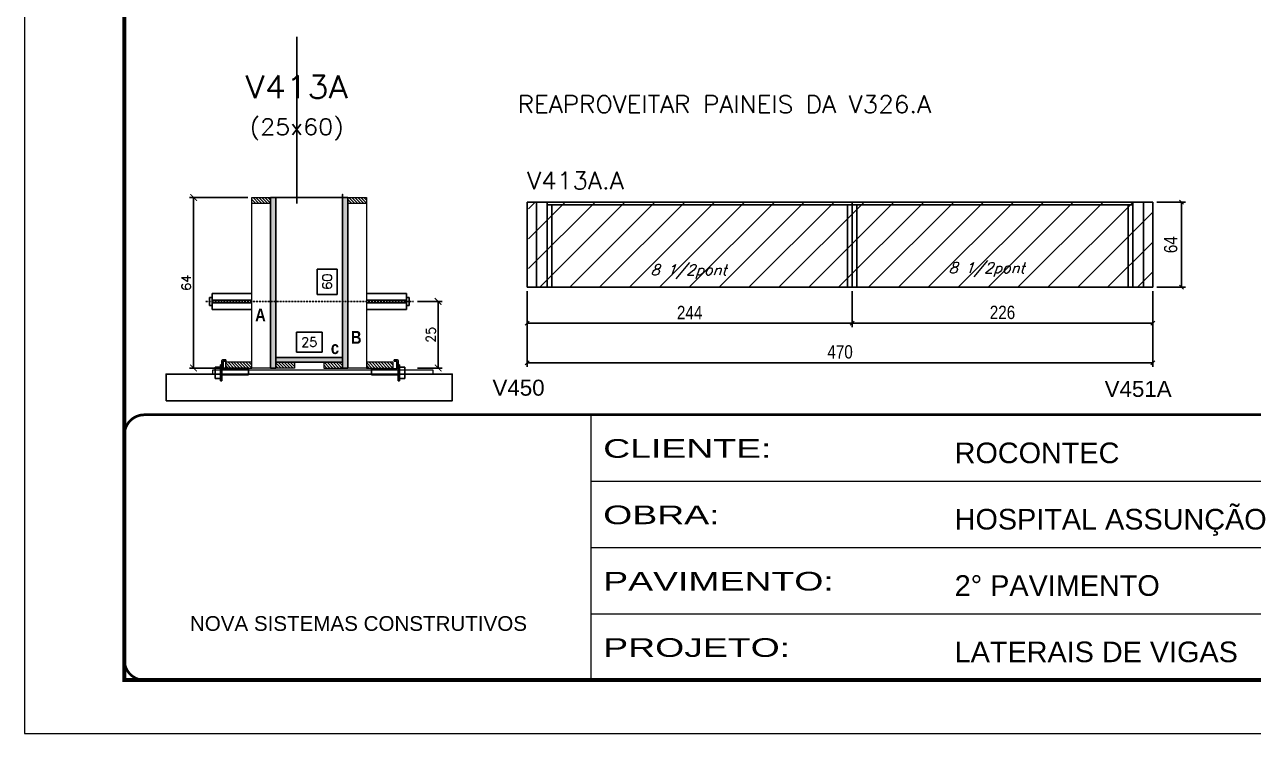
# Model space of a CAD drawing. Extents: x 137137 to 143418, y 10464 to 34486.
# Drawn here: x 140307 to 141230, y 18504 to 19037 of the extents above; entities that cross this region are included whole.
import ezdxf
from ezdxf.enums import TextEntityAlignment as Align

# ---------------------------------------------------------------- set-up
doc = ezdxf.new("R2010")
doc.units = 0
for name, pattern in [('CONTINUO', [0]), ('DASHED', [0.75, 0.5, -0.25]), ('HIDDEN', [0.375, 0.25, -0.125])]:
    doc.linetypes.add(name, pattern=pattern)
for name, color, linetype in [('5', 5, 'Continuous'), ('barrote', 251, 'Continuous'), ('COTA', 241, 'Continuous'), ('Cota Seção (2x)', 4, 'Continuous'), ('detalhes', 4, 'Continuous'), ('Painéis', 200, 'Continuous'), ('presilha', 1, 'Continuous'), ('Reaproveitamento', 251, 'Continuous'), ('SARR_2.2x7', 40, 'Continuous'), ('SARR_3.5x7', 81, 'Continuous'), ('TENSOR', 3, 'Continuous'), ('texto', 7, 'Continuous'), ('Texto de Titulo', 7, 'Continuous'), ('Texto Qtd Sarr', 242, 'Continuous')]:
    doc.layers.add(name, color=color, linetype=linetype)
for name, color, linetype, lineweight in [('CONCRETO', 251, 'Continuous', 25), ('Folhas', 255, 'Continuous', 9), ('Hachura', 251, 'Continuous', 9), ('Madeira', 126, 'Continuous', 18), ('SARRAFO DE PRESSAO', 251, 'DASHED', 9), ('SCO-___-LAJ', 2, 'Continuous', 0), ('Texto Seção', 7, 'Continuous', 15)]:
    doc.layers.add(name, color=color, linetype=linetype, lineweight=lineweight)
doc.styles.add('ARIAL', font='arial.ttf')
doc.styles.add('COTA TECNICA', font='techl___.ttf', dxfattribs={"height": 10})
doc.styles.add('REGUA-120', font='ROMANS.shx', dxfattribs={"height": 15})
doc.styles.add('Romans', font='romans.shx')
doc.styles.get("Standard").update_dxf_attribs({"font": 'arial.ttf'})
doc.styles.add('TECNICA', font='techb___.ttf', dxfattribs={"height": 10})
doc.styles.add('Tecnologia', font='')
doc.styles.get('Tecnologia').set_extended_font_data('Forgotten Futurist')
doc.dimstyles.new('Cota Seção (2x)', dxfattribs={"dimtxt": 7, "dimasz": 5, "dimexe": 3, "dimexo": 3, "dimgap": 2, "dimtad": 3, "dimdec": 1, "dimlfac": 0.5, "dimzin": 12, "dimdsep": 46, "dimtxsty": 'Romans', "dimblk": 'ARCHTICK', "dimcen": 0, "dimclrd": 4, "dimclre": 4, "dimclrt": 1, "dimadec": 1, "dimazin": 3, "dimtfac": 1, "dimtdec": 1, "dimtmove": 0, "dimatfit": 3, "dimldrblk": 'OBLIQUE', "dimfxl": 1, "dimtolj": 1, "dimtzin": 12, "dimarcsym": 0})
doc.dimstyles.new('Cota Seção interna', dxfattribs={"dimtxt": 7, "dimasz": 6, "dimexe": 0.18, "dimexo": 2, "dimgap": -4, "dimtad": 3, "dimdec": 1, "dimlfac": 0.5, "dimzin": 12, "dimdsep": 46, "dimtxsty": 'Romans', "dimblk": 'ARCHTICK', "dimcen": 0.09, "dimse1": 1, "dimse2": 1, "dimsd1": 1, "dimsd2": 1, "dimclrd": 180, "dimclre": 5, "dimclrt": 1, "dimadec": 0, "dimazin": 3, "dimtfac": 1, "dimtdec": 1, "dimtofl": 0, "dimtmove": 0, "dimatfit": 3, "dimldrblk": 'ARCHTICK', "dimfxl": 1, "dimtolj": 1, "dimtzin": 0, "dimarcsym": 0})
doc.dimstyles.new('PAINEL', dxfattribs={"dimtxt": 10, "dimasz": 3, "dimexe": 3, "dimexo": 3, "dimgap": 3, "dimtad": 1, "dimdec": 1, "dimzin": 12, "dimdsep": 46, "dimtxsty": 'COTA TECNICA', "dimblk1": 'OBLIQUE', "dimblk2": 'OBLIQUE', "dimsah": 1, "dimcen": 0.9, "dimclrd": 4, "dimclre": 4, "dimclrt": 240, "dimadec": 1, "dimazin": 3, "dimtfac": 1, "dimtdec": 1, "dimtmove": 0, "dimatfit": 3, "dimfxl": 1, "dimtolj": 1, "dimtzin": 12, "dimarcsym": 0})

# ---------------------------------------------------------------- blocks, each defined once
blk = doc.blocks.new('9999999999')
at = {"color": 30, "linetype": 'CONTINUO'}
for p, q in [((98564.56, 34230.21), (98564.56, 34429.45)), ((98564.56, 34379.64), (99583.98, 34379.64)), ((98564.56, 34329.83), (99487.98, 34329.83)), ((98564.56, 34280.02), (99487.98, 34280.02))]:
    blk.add_line(p, q, dxfattribs=at)
at = {"color": 30, "linetype": 'CONTINUO', "const_width": 2}
blk.add_lwpolyline([(99583.98, 34230.21), (99583.98, 34414.45, 0.414214), (99568.98, 34429.45), (98228.98, 34429.45, 0.414214), (98213.98, 34414.45), (98213.98, 34245.21, 0.414214), (98228.98, 34230.21), (99583.98, 34230.21)], format="xyb", dxfattribs=at)
at = {"layer": 'Folhas'}
blk.add_lwpolyline([(98138.98, 34190.21), (99623.98, 34190.21), (99623.98, 35240.21), (98138.98, 35240.21)], close=True, dxfattribs=at)
at = {"layer": 'Folhas', "color": 30, "const_width": 3}
blk.add_lwpolyline([(98213.98, 34230.21), (99583.98, 34230.21), (99583.98, 35200.21), (98213.98, 35200.21)], close=True, dxfattribs=at)
at = {"color": 7, "linetype": 'Continuous', "ltscale": 5, "style": 'ARIAL'}
for s, height, p in [('ROCONTEC', 15.483, (98837.68, 34393.13)), ('HOSPITAL ASSUNÇÃO', 15.4829, (98837.68, 34343.32)), ('2° PAVIMENTO', 15.4829, (98837.68, 34293.51)), ('NOVA SISTEMAS CONSTRUTIVOS', 11.0592, (98263.19, 34267.21)), ('LATERAIS DE VIGAS', 15.4829, (98837.68, 34243.7))]:
    blk.add_text(s, height=height, dxfattribs=at).set_placement(p)
at = {"layer": 'Folhas', "color": 7, "style": 'Tecnologia', "width": 1.5}
for s, p in [('CLIENTE:', (98573.65, 34397.17)), ('OBRA:', (98573.65, 34347.31)), ('PAVIMENTO:', (98573.65, 34297.5)), ('PROJETO:', (98573.65, 34247.69))]:
    blk.add_text(s, height=14, dxfattribs=at).set_placement(p)
blk = doc.blocks.new('*D1639')
at = {"layer": 'Cota Seção (2x)', "color": 180, "lineweight": -2, "transparency": 16777216}
for p, q in [((140542.12, 18853), (140527.12, 18853)), ((140527.12, 18853), (140527.12, 18834)), ((140542.12, 18834), (140542.12, 18853)), ((140527.12, 18834), (140542.12, 18834))]:
    blk.add_line(p, q, dxfattribs=at)
at = {"layer": 'Defpoints', "color": 0, "transparency": 16777216}
for p in [(140546.12, 18906.68), (140546.12, 18906.68), (140546.12, 18786.68)]:
    blk.add_point(p, dxfattribs=at)
at = {"layer": 'Cota Seção (2x)', "color": 1, "transparency": 16777216, "insert": (140534.62, 18843.5), "char_height": 7, "attachment_point": 5, "rotation": 90, "style": 'Romans'}
blk.add_mtext('\\A1;60', dxfattribs=at)
blk = doc.blocks.new('_ArchTick')
at = {"color": 0, "linetype": 'ByBlock', "const_width": 0.15}
blk.add_lwpolyline([(-0.5, -0.5), (0.5, 0.5)], dxfattribs=at)
blk = doc.blocks.new('PRESILHA METÁLICA 1')
at = {"layer": 'presilha'}
for p, q in [((6, 15.5), (7.5, 15.5)), ((6, -2.5), (6, 15.5)), ((7.5, 10.6), (7.5, 19.9)), ((7.5, 15.5), (7.5, -2.5)), ((12, 21), (8.6, 21)), ((9, 11.6), (9, 18.9)), ((12, 19.5), (9.6, 19.5)), ((12, 21), (12, 19.5)), ((0, 13), (6, 13)), ((0, 13), (0, 0)), ((6, 0), (0, 0)), ((6, 13), (6, 0)), ((37.5, 4.1), (7.5, 4.1)), ((37.5, 11), (9.6, 11)), ((37.5, 11), (37.5, 4.1)), ((7.5, -2.5), (6, -2.5))]:
    blk.add_line(p, q, dxfattribs=at)
for centre, radius, start, end in [((8.6, 19.9), 1.14, 90, 180), ((9.6, 18.9), 0.57, 90, 180), ((9.6, 11.6), 0.57, 180, 270)]:
    blk.add_arc(centre, radius, start, end, dxfattribs=at)
blk = doc.blocks.new('*D1640')
at = {"layer": 'Cota Seção (2x)', "color": 180, "lineweight": -2, "transparency": 16777216}
for p, q in [((140530.78, 18805.68), (140511.45, 18805.68)), ((140511.45, 18805.68), (140511.45, 18790.68)), ((140530.78, 18790.68), (140530.78, 18805.68)), ((140511.45, 18790.68), (140530.78, 18790.68))]:
    blk.add_line(p, q, dxfattribs=at)
at = {"layer": 'Defpoints', "color": 0, "transparency": 16777216}
for p in [(140546.12, 18786.68), (140496.12, 18778.68), (140546.12, 18778.68)]:
    blk.add_point(p, dxfattribs=at)
at = {"layer": 'Cota Seção (2x)', "color": 1, "transparency": 16777216, "insert": (140521.12, 18798.18), "char_height": 7, "attachment_point": 5, "style": 'Romans'}
blk.add_mtext('\\A1;25', dxfattribs=at)
blk = doc.blocks.new('*D1641')
at = {"layer": 'COTA', "color": 4, "lineweight": -2, "transparency": 16777216}
for p, q in [((140475.12, 18906.68), (140431.25, 18906.68)), ((140434.25, 18906.68), (140434.25, 18778.68)), ((140475.12, 18778.68), (140431.25, 18778.68))]:
    blk.add_line(p, q, dxfattribs=at)
at = {"layer": 'Defpoints', "color": 0, "transparency": 16777216}
for p in [(140478.12, 18906.68), (140434.25, 18778.68), (140478.12, 18778.68)]:
    blk.add_point(p, dxfattribs=at)
at = {"layer": 'COTA', "color": 4, "lineweight": -2, "transparency": 16777216, "xscale": 5, "yscale": 5, "zscale": 5}
for p, rotation in [((140434.25, 18906.68), 90), ((140434.25, 18778.68), 270)]:
    blk.add_blockref('_ArchTick', p, dxfattribs=dict(at, rotation=rotation))
at = {"layer": 'COTA', "color": 1, "transparency": 16777216, "insert": (140428.75, 18842.68), "char_height": 7, "attachment_point": 5, "rotation": 90, "style": 'Romans'}
blk.add_mtext('\\A1;64', dxfattribs=at)
blk = doc.blocks.new('_Oblique')
at = {"color": 0, "linetype": 'ByBlock', "lineweight": -2}
blk.add_line((-0.5, -0.5), (0.5, 0.5), dxfattribs=at)
blk = doc.blocks.new('*D1642')
at = {"layer": 'COTA', "color": 4, "lineweight": -2, "transparency": 16777216}
for p, q in [((140602.42, 18828.65), (140620.97, 18828.65)), ((140617.97, 18828.65), (140617.97, 18778.68)), ((140602.42, 18778.68), (140620.97, 18778.68))]:
    blk.add_line(p, q, dxfattribs=at)
at = {"layer": 'Defpoints', "color": 0, "transparency": 16777216}
for p in [(140599.42, 18828.65), (140599.42, 18778.68), (140617.97, 18778.68)]:
    blk.add_point(p, dxfattribs=at)
at = {"layer": 'COTA', "color": 4, "lineweight": -2, "transparency": 16777216, "xscale": 5, "yscale": 5, "zscale": 5}
for p, rotation in [((140617.97, 18828.65), 90), ((140617.97, 18778.68), 270)]:
    blk.add_blockref('_ArchTick', p, dxfattribs=dict(at, rotation=rotation))
at = {"layer": 'COTA', "color": 1, "transparency": 16777216, "insert": (140612.47, 18803.66), "char_height": 7, "attachment_point": 5, "rotation": 90, "style": 'Romans'}
blk.add_mtext('\\A1;25', dxfattribs=at)
blk = doc.blocks.new('titulo1')
at = {"layer": 'Defpoints', "color": 252, "linetype": 'HIDDEN', "ltscale": 2}
blk.add_line((0, 0), (0, 125), dxfattribs=at)
at = {"layer": 'Defpoints', "style": 'Romans', "oblique": 15}
blk.add_attdef('FOLHA', text='', height=10, dxfattribs=at).set_placement((0, 15.58), align=Align.MIDDLE_CENTER)
at = {"layer": 'Texto Qtd Sarr', "color": 3, "style": 'Romans', "oblique": 15}
for tag, height, p in [('TITULO', 17, (0, 71.45)), ('SEÇÃO', 12, (0, 41.55))]:
    blk.add_attdef(tag, text='', height=height, dxfattribs=at).set_placement(p, align=Align.MIDDLE_CENTER)
blk = doc.blocks.new('*D1664')
at = {"layer": 'COTA', "color": 4, "lineweight": -2, "ltscale": 25, "transparency": 16777216}
for p, q in [((140684.9, 18836.28), (140684.9, 18809.27)), ((140928.9, 18836.28), (140928.9, 18809.27)), ((140684.9, 18812.27), (140928.9, 18812.27))]:
    blk.add_line(p, q, dxfattribs=at)
at = {"layer": 'Defpoints', "color": 0, "ltscale": 25, "transparency": 16777216}
for p in [(140684.9, 18839.28), (140928.9, 18839.28), (140928.9, 18812.27)]:
    blk.add_point(p, dxfattribs=at)
at = {"layer": 'COTA', "color": 4, "lineweight": -2, "ltscale": 25, "transparency": 16777216, "xscale": 3, "yscale": 3, "zscale": 3, "rotation": 180}
blk.add_blockref('_Oblique', (140684.9, 18812.27), dxfattribs=at)
at = {"layer": 'COTA', "color": 4, "lineweight": -2, "ltscale": 25, "transparency": 16777216, "xscale": 3, "yscale": 3, "zscale": 3}
blk.add_blockref('_Oblique', (140928.9, 18812.27), dxfattribs=at)
at = {"layer": 'COTA', "color": 240, "ltscale": 25, "transparency": 16777216, "insert": (140806.9, 18820.34), "char_height": 10, "attachment_point": 5, "style": 'COTA TECNICA'}
blk.add_mtext('\\A1;244', dxfattribs=at)
blk = doc.blocks.new('*D1931')
at = {"layer": 'COTA', "color": 4, "lineweight": -2, "ltscale": 25, "transparency": 16777216}
for p, q in [((140928.9, 18836.28), (140928.9, 18809.27)), ((141154.9, 18836.28), (141154.9, 18809.27)), ((140928.9, 18812.27), (141154.9, 18812.27))]:
    blk.add_line(p, q, dxfattribs=at)
at = {"layer": 'Defpoints', "color": 0, "ltscale": 25, "transparency": 16777216}
for p in [(140928.9, 18839.28), (141154.9, 18839.28), (141154.9, 18812.27)]:
    blk.add_point(p, dxfattribs=at)
at = {"layer": 'COTA', "color": 4, "lineweight": -2, "ltscale": 25, "transparency": 16777216, "xscale": 3, "yscale": 3, "zscale": 3, "rotation": 180}
blk.add_blockref('_Oblique', (140928.9, 18812.27), dxfattribs=at)
at = {"layer": 'COTA', "color": 4, "lineweight": -2, "ltscale": 25, "transparency": 16777216, "xscale": 3, "yscale": 3, "zscale": 3}
blk.add_blockref('_Oblique', (141154.9, 18812.27), dxfattribs=at)
at = {"layer": 'COTA', "color": 240, "ltscale": 25, "transparency": 16777216, "insert": (141041.9, 18820.37), "char_height": 10, "attachment_point": 5, "style": 'COTA TECNICA'}
blk.add_mtext('\\A1;226', dxfattribs=at)
blk = doc.blocks.new('*D1932')
at = {"layer": 'COTA', "color": 4, "lineweight": -2, "ltscale": 25, "transparency": 16777216}
for p, q in [((140684.9, 18836.28), (140684.9, 18779.64)), ((141154.9, 18836.28), (141154.9, 18779.64)), ((140684.9, 18782.64), (141154.9, 18782.64))]:
    blk.add_line(p, q, dxfattribs=at)
at = {"layer": 'Defpoints', "color": 0, "ltscale": 25, "transparency": 16777216}
for p in [(140684.9, 18839.28), (141154.9, 18839.28), (141154.9, 18782.64)]:
    blk.add_point(p, dxfattribs=at)
at = {"layer": 'COTA', "color": 4, "lineweight": -2, "ltscale": 25, "transparency": 16777216, "xscale": 3, "yscale": 3, "zscale": 3, "rotation": 180}
blk.add_blockref('_Oblique', (140684.9, 18782.64), dxfattribs=at)
at = {"layer": 'COTA', "color": 4, "lineweight": -2, "ltscale": 25, "transparency": 16777216, "xscale": 3, "yscale": 3, "zscale": 3}
blk.add_blockref('_Oblique', (141154.9, 18782.64), dxfattribs=at)
at = {"layer": 'COTA', "color": 240, "ltscale": 25, "transparency": 16777216, "insert": (140919.9, 18790.74), "char_height": 10, "attachment_point": 5, "style": 'COTA TECNICA'}
blk.add_mtext('\\A1;470', dxfattribs=at)
blk = doc.blocks.new('*D1933')
at = {"layer": 'COTA', "color": 4, "lineweight": -2, "ltscale": 25, "transparency": 16777216}
for p, q in [((141157.9, 18903.28), (141179.42, 18903.28)), ((141176.42, 18839.28), (141176.42, 18903.28)), ((141157.9, 18839.28), (141179.42, 18839.28))]:
    blk.add_line(p, q, dxfattribs=at)
at = {"layer": 'Defpoints', "color": 0, "ltscale": 25, "transparency": 16777216}
for p in [(141154.9, 18903.28), (141176.42, 18903.28), (141154.9, 18839.28)]:
    blk.add_point(p, dxfattribs=at)
at = {"layer": 'COTA', "color": 4, "lineweight": -2, "ltscale": 25, "transparency": 16777216, "xscale": 3, "yscale": 3, "zscale": 3}
for p, rotation in [((141176.42, 18903.28), 90), ((141176.42, 18839.28), 270)]:
    blk.add_blockref('_Oblique', p, dxfattribs=dict(at, rotation=rotation))
at = {"layer": 'COTA', "color": 240, "ltscale": 25, "transparency": 16777216, "insert": (141168.32, 18871.28), "char_height": 10, "attachment_point": 5, "rotation": 90, "style": 'COTA TECNICA'}
blk.add_mtext('\\A1;64', dxfattribs=at)

msp = doc.modelspace()

# ---------------------------------------------------------------- hatches: boundary and pattern name
at = {"layer": 'Hachura'}
h = msp.add_hatch(dxfattribs=at)
h.set_pattern_fill('ANSI31', color=256, scale=0.5, angle=270, style=0)
h.set_pattern_definition([(315, (163383.9367, 10599.0315), (1.12253202, 1.12253202), [])])
h.paths.add_polyline_path([(140478.12, 18902.28), (140478.12, 18906.68), (140492.12, 18906.68), (140492.12, 18902.28)])
h = msp.add_hatch(color=256, dxfattribs=at)
h.dxf.hatch_style = 1
h.paths.add_polyline_path([(140496.12, 18906.68), (140492.12, 18906.68), (140492.12, 18778.68), (140496.12, 18778.68)])
h = msp.add_hatch(color=256, dxfattribs=at)
h.dxf.hatch_style = 1
h.paths.add_polyline_path([(140550.12, 18906.68), (140546.12, 18906.68), (140546.12, 18778.68), (140550.12, 18778.68)])
h = msp.add_hatch(dxfattribs=at)
h.set_pattern_fill('ANSI31', color=256, scale=0.5, angle=270, style=0)
h.set_pattern_definition([(315, (163455.9367, 10599.0315), (1.12253202, 1.12253202), [])])
h.paths.add_polyline_path([(140550.12, 18902.28), (140550.12, 18906.68), (140564.12, 18906.68), (140564.12, 18902.28)])
h = msp.add_hatch(color=256, dxfattribs=at)
h.dxf.hatch_style = 1
h.paths.add_polyline_path([(140496.12, 18783.08), (140496.12, 18786.68), (140546.12, 18786.68), (140546.12, 18783.08)])
h = msp.add_hatch(dxfattribs=at)
h.set_pattern_fill('ANSI31', color=256, scale=0.5, angle=270, style=0)
h.set_pattern_definition([(315, (163349.9367, 10549.0315), (1.12253202, 1.12253202), [])])
h.paths.add_polyline_path([(140478.12, 18778.68), (140478.12, 18783.08), (140458.12, 18783.08), (140458.12, 18778.68)])
h = msp.add_hatch(dxfattribs=at)
h.set_pattern_fill('ANSI31', color=256, scale=0.5, angle=270, style=0)
h.set_pattern_definition([(315, (163452.7388, 10549.0315), (1.12253202, 1.12253202), [])])
h.paths.add_polyline_path([(140496.12, 18778.68), (140496.12, 18783.08), (140510.12, 18783.08), (140510.12, 18778.68)])
h = msp.add_hatch(dxfattribs=at)
h.set_pattern_fill('ANSI31', color=256, scale=0.5, angle=270, style=0)
h.set_pattern_definition([(315, (163464.7367, 10549.0315), (1.12253202, 1.12253202), [])])
h.paths.add_polyline_path([(140546.12, 18778.68), (140546.12, 18783.08), (140532.12, 18783.08), (140532.12, 18778.68)])
h = msp.add_hatch(dxfattribs=at)
h.set_pattern_fill('ANSI31', color=256, scale=0.5, angle=270, style=0)
h.set_pattern_definition([(315, (163455.9367, 10549.0315), (1.12253202, 1.12253202), [])])
h.paths.add_polyline_path([(140584.12, 18778.68), (140584.12, 18783.08), (140564.12, 18783.08), (140564.12, 18778.68)])
at = {"layer": 'Reaproveitamento', "ltscale": 25}
h = msp.add_hatch(dxfattribs=at)
h.set_pattern_fill('ANSI31', color=256, scale=5)
h.set_pattern_definition([(45, (96.162, -188.666), (-11.2253202, 11.2253202), [])])
h.paths.add_polyline_path([(141154.9, 18839.28), (141154.9, 18903.28), (140685.9, 18903.28), (140685.9, 18839.28)])

# ---------------------------------------------------------------- linework, layer by layer
at = {"ltscale": 3}
for p, q in [((140446.12, 18831.65), (140446.12, 18825.65)), ((140448.12, 18831.65), (140446.12, 18831.65)), ((140448.12, 18834.65), (140448.12, 18822.65)), ((140448.12, 18834.65), (140478.12, 18834.65)), ((140594.12, 18834.65), (140564.12, 18834.65)), ((140594.12, 18834.65), (140594.12, 18822.65)), ((140596.12, 18831.65), (140594.12, 18831.65)), ((140596.12, 18831.65), (140596.12, 18825.65)), ((140448.12, 18825.65), (140446.12, 18825.65)), ((140478.12, 18829.65), (140448.12, 18829.65)), ((140478.12, 18827.65), (140448.12, 18827.65)), ((140448.12, 18822.65), (140478.12, 18822.65)), ((140564.12, 18829.65), (140594.12, 18829.65)), ((140564.12, 18827.65), (140594.12, 18827.65)), ((140594.12, 18822.65), (140564.12, 18822.65)), ((140594.12, 18825.65), (140596.12, 18825.65))]:
    msp.add_line(p, q, dxfattribs=at)
at = {"layer": 'barrote'}
msp.add_lwpolyline([(140413.63, 18754.14), (140628.6, 18754.14), (140628.6, 18774.14), (140413.63, 18774.14)], close=True, dxfattribs=at)
at = {"layer": 'CONCRETO'}
msp.add_lwpolyline([(140496.12, 18882.68), (140496.12, 18783.08), (140496.12, 18783.08), (140496.12, 18786.68), (140546.12, 18786.68), (140546.12, 18909.08), (140546.12, 18904.31), (140546.12, 18901.91), (140546.12, 18906.68), (140546.12, 18906.68), (140496.12, 18906.68), (140496.12, 18906.68), (140496.12, 18882.68)], close=True, dxfattribs=at)
at = {"layer": 'Madeira'}
for points in [[(140478.12, 18902.28), (140478.12, 18906.68), (140492.12, 18906.68), (140492.12, 18902.28)], [(140478.12, 18906.68), (140492.12, 18906.68), (140492.12, 18778.68), (140478.12, 18778.68)], [(140550.12, 18902.28), (140550.12, 18906.68), (140564.12, 18906.68), (140564.12, 18902.28)], [(140550.12, 18906.68), (140564.12, 18906.68), (140564.12, 18778.68), (140550.12, 18778.68)], [(140478.12, 18778.68), (140478.12, 18783.08), (140458.12, 18783.08), (140458.12, 18778.68)], [(140496.12, 18778.68), (140496.12, 18783.08), (140510.12, 18783.08), (140510.12, 18778.68)], [(140546.12, 18778.68), (140546.12, 18783.08), (140532.12, 18783.08), (140532.12, 18778.68)], [(140584.12, 18778.68), (140584.12, 18783.08), (140564.12, 18783.08), (140564.12, 18778.68)]]:
    msp.add_lwpolyline(points, close=True, dxfattribs=at)
at = {"layer": 'Painéis', "ltscale": 25}
for p, q in [((141154.9, 18903.28), (140684.9, 18903.28)), ((140684.9, 18903.28), (140684.9, 18839.28)), ((140928.9, 18903.28), (140928.9, 18839.28)), ((141154.9, 18839.28), (141154.9, 18903.28)), ((140684.9, 18839.28), (141154.9, 18839.28))]:
    msp.add_line(p, q, dxfattribs=at)
at = {"layer": 'Painéis'}
for points in [[(140496.12, 18906.68), (140492.12, 18906.68), (140492.12, 18778.68), (140496.12, 18778.68)], [(140550.12, 18906.68), (140546.12, 18906.68), (140546.12, 18778.68), (140550.12, 18778.68)], [(140496.12, 18783.08), (140496.12, 18786.68), (140546.12, 18786.68), (140546.12, 18783.08)]]:
    msp.add_lwpolyline(points, close=True, dxfattribs=at)
at = {"layer": 'SARR_2.2x7', "linetype": 'Continuous'}
for p, q in [((140691.9, 18903.28), (140691.9, 18839.28)), ((140699.9, 18901.08), (140928.9, 18901.08)), ((140928.9, 18901.08), (141139.9, 18901.08)), ((141147.9, 18839.28), (141147.9, 18903.28))]:
    msp.add_line(p, q, dxfattribs=at)
at = {"layer": 'SARR_3.5x7'}
for p, q in [((140699.9, 18903.28), (140699.9, 18839.28)), ((140703.4, 18901.09), (140703.4, 18839.28)), ((140925.4, 18901.09), (140925.4, 18839.28)), ((140932.4, 18901.09), (140932.4, 18839.28)), ((141136.4, 18901.08), (141136.4, 18839.28)), ((141139.9, 18903.28), (141139.9, 18839.28))]:
    msp.add_line(p, q, dxfattribs=at)
at = {"layer": 'SCO-___-LAJ', "color": 1}
msp.add_lwpolyline([(140448.76, 18777.34), (140614.06, 18777.34), (140614.06, 18774.14), (140448.76, 18774.14)], close=True, dxfattribs=at)
at = {"layer": 'TENSOR', "linetype": 'HIDDEN', "ltscale": 0.5}
msp.add_line((140443.12, 18828.65), (140599.42, 18828.65), dxfattribs=at)

# ---------------------------------------------------------------- block references
at = {"layer": 'presilha', "yscale": 0.6666666666666666, "zscale": 0.6666666666666666}
for p, xscale in [((140450.54, 18770.71), 0.6666666666666666), ((140592.98, 18770.71), -0.6666666666666666)]:
    msp.add_blockref('PRESILHA METÁLICA 1', p, dxfattribs=dict(at, xscale=xscale))
at = {"layer": 'SARRAFO DE PRESSAO', "color": 6, "linetype": 'ByBlock'}
msp.add_blockref('9999999999', (42168.31, -15685.91), dxfattribs=at)
at = {"layer": 'Texto Seção'}
ref = msp.add_blockref('titulo1', (140511.73, 18902.24), dxfattribs=at)
ref.add_attrib('TITULO', 'V413A', dxfattribs={"layer": 'Texto de Titulo', "color": 7, "height": 17, "style": 'Romans', "width": 1.1}).set_placement((140511.73, 18989.74), align=Align.MIDDLE_CENTER)
ref.add_attrib('SEÇÃO', '(25x60)', dxfattribs={"layer": 'Texto de Titulo', "color": 7, "height": 12, "style": 'Romans', "width": 1.1}).set_placement((140511.73, 18959.74), align=Align.MIDDLE_CENTER)

# ---------------------------------------------------------------- texts
at = {"layer": '5', "linetype": 'Continuous'}
for s, p in [('V450', (140658.79, 18757.9)), ('V451A', (141118.65, 18756.99))]:
    msp.add_text(s, height=12, rotation=0.00004, dxfattribs=at).set_placement(p)
at = {"layer": 'detalhes', "style": 'TECNICA'}
for s, p in [('A', (140480.51, 18813.71)), ('B', (140552.47, 18796.86)), ('c', (140537.37, 18789.17))]:
    msp.add_text(s, height=9.6, dxfattribs=at).set_placement(p)
at = {"layer": 'texto', "color": 2, "char_height": 8, "attachment_point": 5, "style": 'Romans'}
for insert in [(141029.93, 18852.58), (140806.06, 18851.07)]:
    msp.add_mtext('{\\Q19;\\C256;8 1/2pont}', dxfattribs=dict(at, insert=insert))
at = {"layer": 'Texto Seção', "style": 'REGUA-120', "width": 1.05}
for s, p in [('REAPROVEITAR PAINEIS DA V326.A', (140677.7, 18970.24)), ('V413A.A', (140684.88, 18912.94))]:
    msp.add_text(s, height=13, dxfattribs=at).set_placement(p)

# ---------------------------------------------------------------- dimensions: what is measured, and where the dimension line sits
at = {"layer": 'COTA'}
for base, p1, p2, picture, middle in [((140434.25, 18778.68), (140478.12, 18906.68), (140478.12, 18778.68), '*D1641', (140428.75, 18842.68)), ((140617.97, 18778.68), (140599.42, 18828.65), (140599.42, 18778.68), '*D1642', (140612.47, 18803.66))]:
    dim = msp.add_linear_dim(base=base, p1=p1, p2=p2, angle=90, dimstyle='Cota Seção (2x)', dxfattribs=at)
    dim.commit()
    dim.dimension.update_dxf_attribs({"geometry": picture, "text_midpoint": middle})
at = {"layer": 'COTA', "ltscale": 25}
dim = msp.add_linear_dim(base=(141176.42, 18903.28), p1=(141154.9, 18839.28), p2=(141154.9, 18903.28), angle=90, dimstyle='PAINEL', dxfattribs=at)
dim.commit()
dim.dimension.update_dxf_attribs({"geometry": '*D1933', "text_midpoint": (141168.32, 18871.28)})
for base, p1, p2, picture, middle in [((140928.9, 18812.27), (140684.9, 18839.28), (140928.9, 18839.28), '*D1664', (140806.9, 18820.34)), ((141154.9, 18782.64), (140684.9, 18839.28), (141154.9, 18839.28), '*D1932', (140919.9, 18790.74)), ((141154.9, 18812.27), (140928.9, 18839.28), (141154.9, 18839.28), '*D1931', (141041.9, 18820.37))]:
    dim = msp.add_linear_dim(base=base, p1=p1, p2=p2, dimstyle='PAINEL', dxfattribs=at)
    dim.commit()
    dim.dimension.update_dxf_attribs({"geometry": picture, "text_midpoint": middle})
at = {"layer": 'Cota Seção (2x)'}
dim = msp.add_linear_dim(base=(140546.12, 18906.68), p1=(140546.12, 18786.68), p2=(140546.12, 18906.68), angle=90, dimstyle='Cota Seção interna', dxfattribs=at)
dim.commit()
dim.dimension.update_dxf_attribs({"geometry": '*D1639', "text_midpoint": (140546.12, 18843.5), "dimtype": 160})
dim = msp.add_linear_dim(base=(140546.12, 18786.68), p1=(140496.12, 18778.68), p2=(140546.12, 18778.68), dimstyle='Cota Seção interna', dxfattribs=at)
dim.commit()
dim.dimension.update_dxf_attribs({"geometry": '*D1640', "text_midpoint": (140521.12, 18798.18)})

doc.saveas('drawing.dxf')
